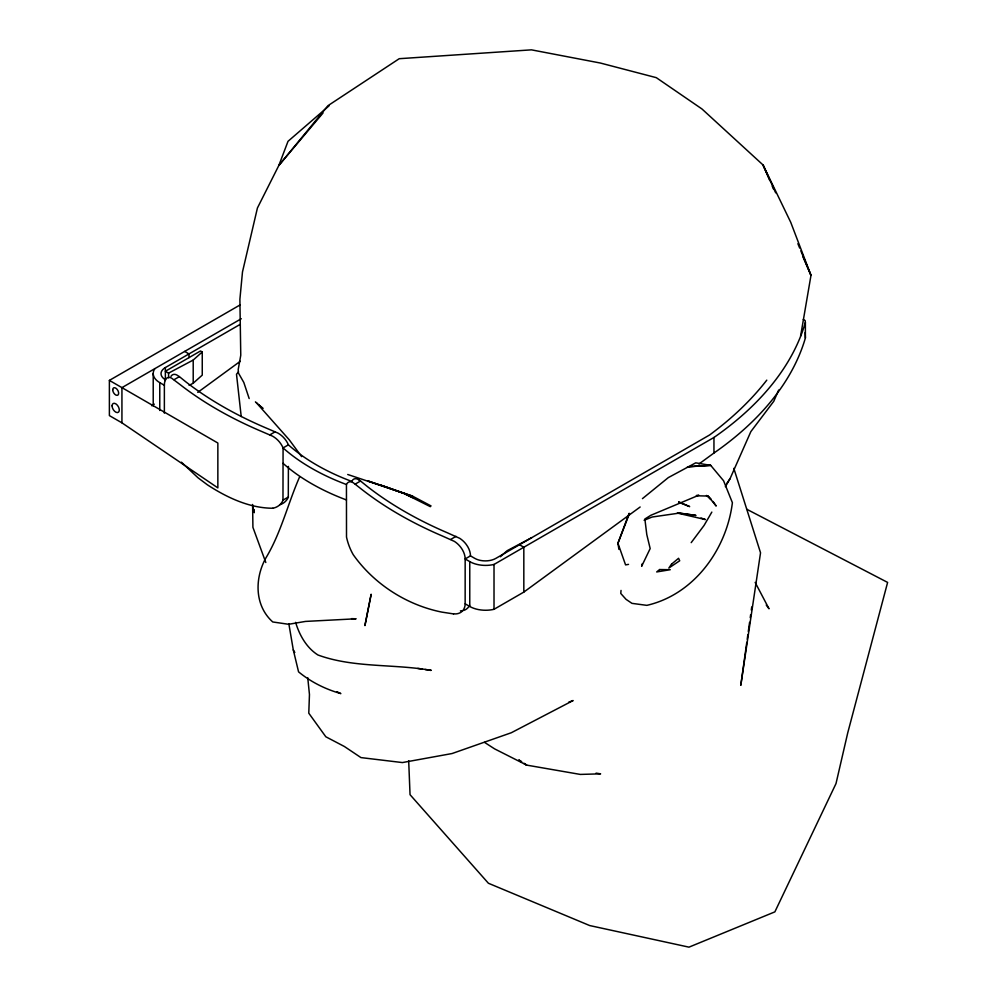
<?xml version="1.0" encoding="UTF-8"?>
<svg xmlns="http://www.w3.org/2000/svg" width="997" height="997" viewBox="0 0 997 997"><rect width="100%" height="100%" fill="white"/><g stroke="black" fill="none" stroke-linecap="round" stroke-linejoin="round"><path stroke-width="1.5" d="M621.031 590.436L620.77 593.464L626.041 599.347L631.973 603.359L646.841 605.353C694.149 594.511 726.601 549.384 732.396 502.7L723.573 480.753L710.711 465.375L695.719 462.845L668.314 477.6L642.454 498.625M746.79 642.305L740.796 685.325L760.537 552.799L733.817 468.353M747.227 639.227L747.862 634.615M748.298 631.55L749.582 622.327M750.23 617.716L750.654 614.651M751.302 610.039L751.726 606.961M800.603 336.051L810.985 275.359L790.733 222.306L763.041 164.966L702 108.997L656.288 77.654L600.368 63.035L531.451 49.85L399.236 58.698L327.988 105.67L278.873 165.39L257.425 207.987L242.483 271.969L239.891 299.287L240.763 355.256L238.208 369.526L238.42 373.003L243.816 382.474L249.175 398.563M642.317 563.654L641.657 566.271L650.169 548.574L646.791 534.579L644.872 519.001L650.804 515.312L698.797 495.222L696.367 495.484M299.673 476.753C287.809 503.684 281.042 533.059 265.676 558.308C254.596 578.659 254.509 605.665 272.754 621.966L288.619 624.284L305.518 621.418L356.103 618.788L351.53 618.639M629.082 513.343L617.941 543.253L618.913 549.372M282.974 500.357L283.073 447.927A17.448 11.889 48.8 0 0 272.592 436.175L259.831 430.679A384.331 221.895 0 0 1 180.345 384.78L171.484 378.062A17.51 7.876 69.1 0 0 167.184 377.9A16.899 7.602 69.1 0 0 164.368 385.291L164.368 413.144M288.395 466.409L288.295 497.291A28.377 19.342 48.8 0 1 280.107 504.656M629.456 513.555L617.941 543.253L625.568 564.888L628.521 564.377M778.669 390.039L773.759 401.305L750.853 431.614L730.066 478.635L725.355 486.686M711.833 512.097L704.056 525.456L691.195 542.642M726.601 483.769L730.066 478.635M323.028 112.985L278.873 165.39L288.008 141.325L329.047 105.844M238.495 371.869L236.501 374.236L241.212 416.522M193.206 360.054L202.254 351.966L200.522 350.969L165.365 371.27L168.58 373.127L193.206 360.054L193.206 383.209L189.106 385.378M193.206 383.209L202.254 375.121L202.254 351.966M500.369 556.75L507.149 550.693L531.775 537.62M197.755 392.382L240.289 361.275M352.19 480.629A17.448 7.851 69.1 0 0 351.754 481.414A214.804 124.014 0 0 1 288.395 444.849L283.073 447.927A214.804 124.014 0 0 0 346.445 484.517A17.448 7.851 69.1 0 1 353.374 482.81L362.422 489.901A384.331 221.895 0 0 0 441.908 535.8L454.383 541.383A17.51 11.927 48.8 0 1 460.901 547.478A16.899 11.515 48.8 0 1 465.163 558.956L465.15 603.808L469.761 606.475A22.383 12.924 0 0 0 483.308 610.189L485.489 610.251A22.383 12.924 0 0 0 494.014 609.304L523.824 592.093L640.149 506.999M698.947 464.004L713.952 453.024A420.597 242.832 0 0 0 805.377 338.008L805.377 322.455L805.152 320.573L803.27 319.489M109.383 380.393L217.857 443.017L217.857 487.882L121.933 422.84L109.383 415.599L109.383 380.393L240.227 304.858M241.299 318.728L121.933 387.646L121.933 422.84M165.365 380.53L165.365 367.569L240.24 324.337M174.051 379.707L179.373 376.629L185.666 381.714A384.331 221.895 0 0 0 265.152 427.601L277.926 433.072A17.448 11.889 48.8 0 1 288.42 444.849M151.606 405.704L154.311 404.146M269.913 434.829L275.234 431.763M283.073 500.083L288.395 497.017M355.219 484.093L360.54 481.015L367.743 486.835A384.331 221.895 0 0 0 447.229 532.722L459.704 538.318A17.51 11.927 48.8 0 1 466.222 544.399A16.899 11.515 48.8 0 1 470.484 555.877L474.809 558.382A14.88 8.599 0 0 0 495.858 558.382L709.615 434.966A456.614 263.619 0 0 0 766.78 380.144M450.706 539.427L456.028 536.361M470.472 555.877L465.15 558.956L469.761 561.61A22.383 12.924 0 0 0 494.014 564.452L713.952 437.471A420.597 242.832 0 0 0 805.377 322.455M644.099 520.26L652.138 517.019L679.069 513.131L695.968 515.424L678.658 512.994M568.788 702.125L573.113 700.542L511.299 732.745L452.04 753.545L402.402 762.568L360.951 757.595L344.414 746.516L325.82 736.771L308.783 713.191L309.456 694.51L307.737 677.648M272.866 508.246C249.375 508.183 226.743 497.441 207.376 484.804L198.054 477.825L181.417 462.184M696.753 495.796L708.02 496.045L711.023 499.273M428.087 669.884L431.09 670.37C393.803 663.753 353.761 668.102 317.943 654.992C306.503 647.738 299.424 635.101 295.611 622.377M453.51 613.903L441.908 612.121C406.614 605.042 373.95 584.055 353.187 554.619A28.377 12.774 69.1 0 1 346.507 537.047L346.445 484.517M417.793 668.426L422.217 669.074M425.183 669.51L431.09 670.37M596.056 773.136L600.618 773.846L580.291 774.42L526.715 765.123L494.624 748.884L484.517 742.366M677.287 513.069L705.365 519.549L701.016 517.991M347.729 474.485L412.509 496.12L431.078 505.953M385.341 486.723L368.067 481.003L403.81 493.39L412.671 497.578M381.116 485.24L412.509 496.12M386.786 487.197L403.81 493.39L430.405 506.688M678.596 502.251L689.662 506.601L678.758 501.827M336.812 691.656L340.862 693.6C325.471 689.251 310.964 682.06 298.564 671.853L293.292 649.907L288.831 623.698M746.691 509.218L887.617 582.41L847.737 732.857L836.009 783.567L774.868 911.869L688.964 947.15L589.676 925.552L488.405 883.255L410.041 794.684L408.683 760.674M184.669 351.418L189.006 353.923L189.006 357.624M519.499 544.736L523.824 547.228L523.824 592.093M154.859 368.641A22.383 12.924 0 0 0 159.769 382.636L164.368 385.291M518.864 760.1L521.481 761.783M524.098 763.453L526.715 765.123L524.16 763.428M519.051 760.038L521.605 761.733M358.696 479.707L360.54 481.015M179.373 376.629L176.805 374.984A17.51 7.876 69.1 0 0 172.506 374.822A16.899 7.602 69.1 0 0 170.986 376.38M263.096 408.334L258.771 404.969L262.223 408.072M255.419 401.841L262.41 408.197M256.341 402.688L289.267 439.827L301.617 456.614M706.462 495.434L710.836 499.435M708.02 496.045L716.195 506.04L713.017 501.441M766.257 605.054L769.011 608.768L755.153 582.385M293.292 649.907L294.813 652.474M775.691 192.832L763.041 164.966L769.796 180.532M772.251 186.202L773.485 189.031M802.996 256.964L810.985 275.359L800.865 250.908M797.887 243.717L799.669 248.029M265.813 562.507L252.914 527.338L252.615 504.47M252.503 505.118L254.26 512.682L254.073 509.729M805.152 332.487L805.377 338.008M713.952 437.471L713.952 453.024M494.014 564.452L494.014 609.304M469.761 561.61L469.761 606.475M168.58 373.127L168.58 377.751M159.769 382.636L159.769 410.477M153.214 373.563L153.214 406.041M346.445 499.946A214.804 124.014 0 0 1 283.073 463.356M352.689 479.981A17.448 7.851 69.1 0 1 358.696 479.731M282.986 500.369A28.377 19.342 48.8 0 1 272.854 508.233M465.213 603.833A19.105 13.011 48.8 0 1 453.498 613.84M469.575 605.204A19.105 13.011 48.8 0 1 463.418 610.476M461.96 610.762A19.105 13.011 48.8 0 1 460.427 610.862M165.365 379.72A14.88 8.599 0 0 1 165.365 367.569M371.121 594.411L364.939 625.493L371.121 594.411M671.542 564.165L668.837 568.041L679.692 560.775L678.571 558.283L671.542 564.165M659.628 569.549L656.687 571.942L670.271 569.711L659.628 569.549M695.27 466.247L687.469 466.833L710.711 465.375L695.27 466.247M112.723 389.815A4.2 2.418 60 0 0 117.172 395.348A4.2 2.418 60 0 0 117.172 389.416A4.2 2.418 60 0 0 112.723 389.815M112.088 405.854A5.097 2.941 60 0 0 117.496 412.584A5.097 2.941 60 0 0 117.496 405.368A5.097 2.941 60 0 0 112.088 405.854"/></g></svg>
